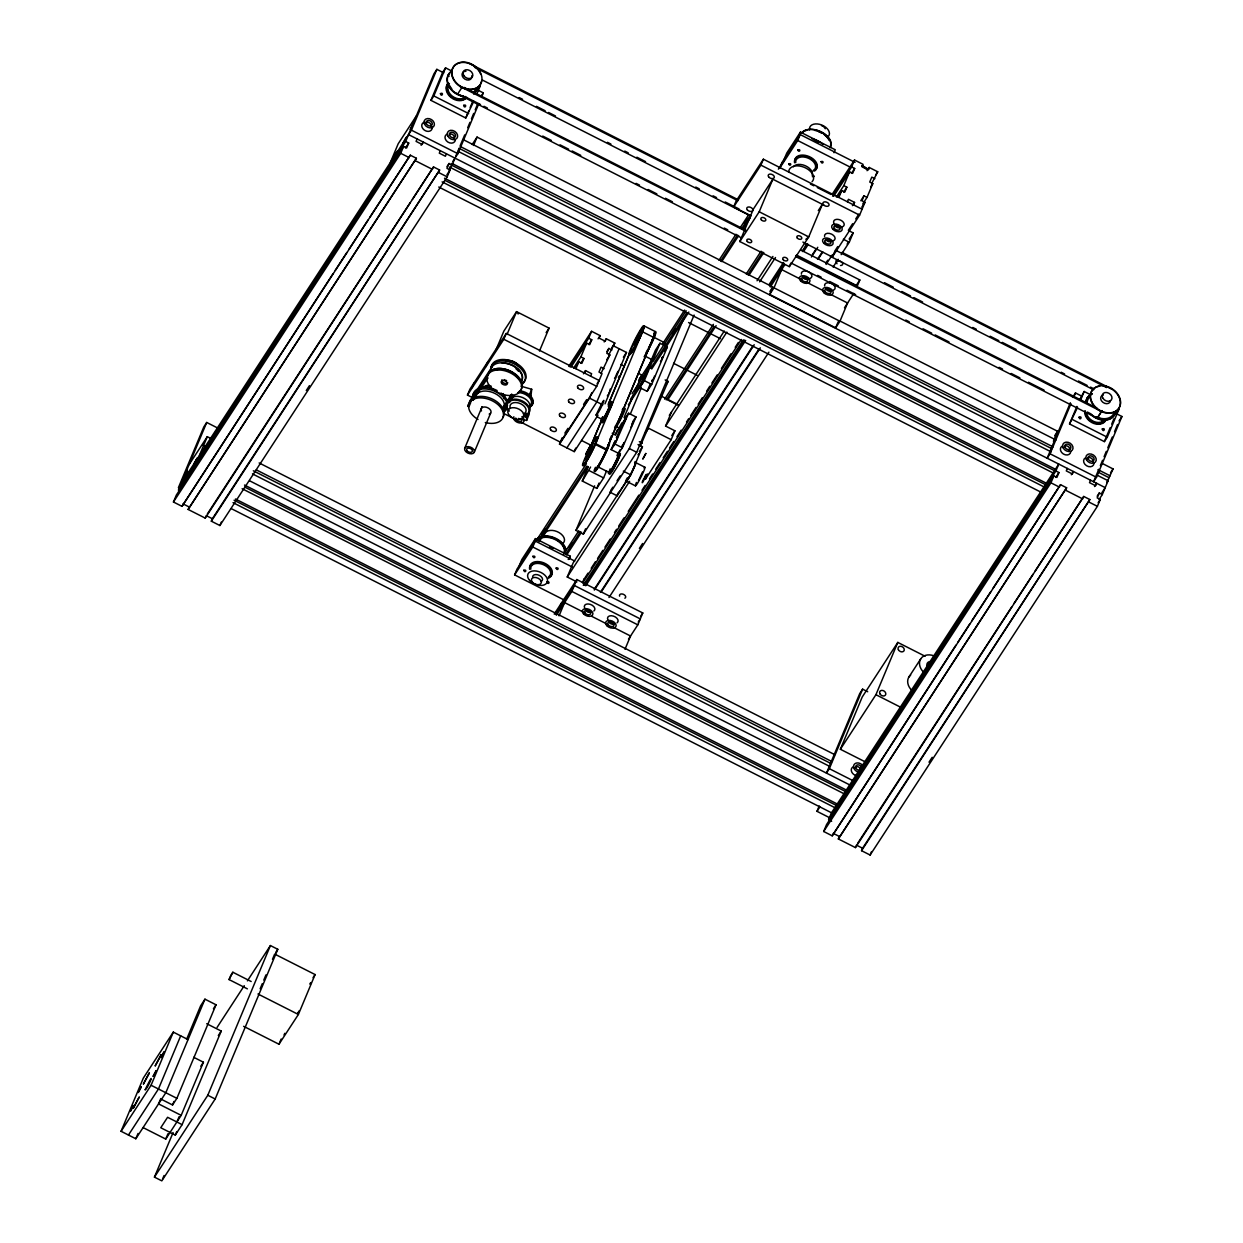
<?xml version="1.0" encoding="UTF-8"?>
<svg xmlns="http://www.w3.org/2000/svg" width="1243" height="1243" viewBox="0 0 1243 1243"><rect width="100%" height="100%" fill="white"/><g stroke="black" fill="none" stroke-linecap="round" stroke-linejoin="round"><path stroke-width="1.5" d="M523.054 419.435L526.612 420.445L527.358 413.235M530.015 405.482L529.098 414.494L526.612 420.445M530.947 396.47L531.693 389.261L521.035 386.231M247.373 988.853L229.069 979.577L230.825 975.382L232.861 972.244L251.179 981.519M232.861 972.244L229.069 979.577M805.511 245.663L806.707 244.141L802.558 250.666M590.347 447.433L602.886 417.073M613.048 445.507L612.892 446.625L616.714 439.944M622.898 423.537C622.417 427.157 628.772 412.629 624.53 420.134M298.91 1011.693L299.004 1010.916M609.754 391.001L610.22 389.043M617.942 371.362L615.829 375.961M588.11 453.881C586.199 460.283 595.242 442.151 590.969 448.195M555.901 613.156L556.274 612.007L555.046 613.747M651.985 380.809L652.497 379.597M654.471 376.784L654.315 376.178M836.446 260.238L836.088 261.387L836.927 260.3M617.212 438.81L617.46 437.039M631.444 348.801L631.988 347.496M654.238 335.719L606.304 449.982L595.273 444.388L643.221 330.141M454.985 158.125L452.11 165.024L449.049 163.486L446.998 168.395L450.044 169.949L447.154 176.848L219.887 525.525L211.326 521.19L439.634 170.042L433.527 166.95L205.219 518.098L188.113 509.428L416.405 158.281L410.299 155.189L182.006 506.336L173.445 502.001L176.335 495.102L403.602 146.41L406.647 147.964L408.714 143.038L405.653 141.484L178.386 490.177L206.711 422.465L218.752 428.571M184.617 478.135L188.05 472.014L187.009 474.469M193.722 464.198L197.14 458.061L196.099 460.531M210.735 438.422L207.286 436.681L199.455 455.389M182.006 506.336L333.14 273.569M188.113 509.428L416.405 158.281M205.219 518.098L206.26 515.643L212.367 518.735L439.634 170.042M211.326 521.19L212.367 518.735M219.887 525.525L221.332 522.076M390.364 162.491L398.195 143.784L416.374 115.879M393.705 157.348L397.138 151.226L396.097 153.681M402.81 143.396L406.228 137.274L405.187 139.729M173.445 502.001L400.712 153.309L403.602 146.41M405.653 141.484L433.978 73.772L436.868 69.344L443.751 72.84M206.711 422.465L203.821 426.893L178.386 487.707L411.433 130.173L436.868 69.344M473.785 101.305L465.768 118.007L430.933 100.357L442.679 72.296L445.569 67.868L452.203 71.224M430.933 100.357L433.823 95.929L445.569 67.868M417.104 138.936L416.079 141.391L422.185 144.483L423.21 142.028L421.097 145.276M440.317 150.698L439.292 153.153L445.398 156.261L446.423 153.79M465.768 118.007L468.704 111M470.165 107.488L472.371 102.221M476.722 94.282L480.388 85.518L477.514 89.947M455.73 156.338L458.729 149.191M460.221 145.602L464.711 134.881M467.71 127.718L469.947 122.358M471.454 118.784L473.692 113.408M475.183 109.835L477.436 104.474M452.872 161.372L457.875 153.697L478.819 103.62M481.818 96.457L483.309 92.883L478.151 90.273M473.552 145.447L477.048 137.087L772.509 286.822M161.497 1099.371L172.544 1104.98L176.879 1098.33L216.018 1004.779L204.955 999.17L165.816 1092.737L135.813 1138.759L121.068 1131.285L143.302 1078.147L173.305 1032.11L188.05 1039.583M121.068 1131.285L151.071 1085.263L173.305 1032.11M135.813 1138.759L138.051 1133.445M180.686 1035.854L158.451 1088.992L128.449 1135.03M160.767 1098.579L158.545 1103.893L181.183 1115.359L203.417 1062.221L193.722 1057.296M186.605 1039.35L200.636 1005.805L204.955 999.17M472.62 397.682L467.461 395.072L469.901 389.214L506.258 333.435L599.157 380.498L597.075 383.699M472.138 387.63L474.003 383.17M172.544 1104.98L174.02 1101.453M470.693 402.608L468.922 406.818L467.679 406.181L470.025 400.572L491.979 366.887A16.532 10.426 22.7 0 1 512.411 365.52A16.532 10.426 22.7 0 1 521.361 381.772M485.78 366.701L487.644 362.257M143.1 1127.603L165.739 1139.07L167.96 1133.756M495.739 350.542L503.835 331.166L516.56 311.636L549.08 328.121L539.493 351.008M467.679 406.181L489.633 372.512L491.979 366.887M467.461 395.072L503.819 339.277L506.258 333.435M176.879 1121.994L179.101 1116.68M247.404 980.867L270.415 945.55L277.795 949.295L215.179 1098.998L161.823 1180.85L154.443 1177.121L173.088 1132.559M506.989 334.538L516.56 311.636M206.726 1023.719L221.238 1031.069L182.1 1124.635L167.587 1117.286L160.767 1127.743L175.279 1135.092L176.755 1131.565M464.789 448.07L481.942 407.082M162.569 1179.063L164.06 1175.505M474.204 452.39A5.19 3.278 22.7 0 0 468.471 446.641A5.19 3.278 22.7 0 0 465.83 451.66A5.19 3.278 22.7 0 0 474.204 452.39L490.612 413.189M154.443 1177.121L207.799 1095.254L270.415 945.55M260.144 988.791L262.335 983.586M263.78 980.121L265.955 974.9M272.497 959.285L274.672 954.08L315.085 974.559L298.382 1014.474L278.976 1044.229L243.628 1026.314M529.207 395.196L531.693 389.261M278.976 1044.229L281.167 1039.024M575.929 368.736L578.818 361.837L581.864 363.391L583.93 358.466L580.869 356.912L573.598 368.083M580.869 356.912L586.649 343.13L589.695 344.668L591.761 339.759L588.7 338.205L570.009 366.903M588.7 338.205L591.59 331.306L600.151 335.641L599.11 338.112L605.217 341.203L606.258 338.749L614.803 343.084L608.806 354.752M584.49 373.071L585.515 370.616L591.621 373.708L590.596 376.163M598.038 415.115L574.25 451.629L559.505 444.155L562.178 437.754M611.929 349.967L608.868 348.428L606.817 353.354L609.862 354.892L600.975 373.475M564.338 600.089L514.602 574.887L517.088 568.952L535.267 541.047L574.717 561.044M519.356 565.456L521.842 559.521L535.484 538.592L570.304 556.242L569.061 559.226M559.505 444.155L589.508 398.133L591.73 392.819M520.786 422.092L560.344 442.135L596.702 386.355L602.032 373.615L598.986 372.061L601.037 367.136L604.098 368.689M532.998 544.543L535.484 538.592M514.602 574.887L532.781 546.998L535.267 541.047M574.25 451.629L575.727 448.086M619.107 348.724L596.873 401.862L566.87 447.884M604.984 403.82L626.488 352.453L613.203 345.725M585.453 458.745L587.675 453.431M589.151 449.888L602.513 417.959M608.448 403.773L630.698 350.573M585.142 459.832L587.38 454.518M608.138 404.861L631.133 349.889M606.568 470.864L603.616 477.918L596.795 488.39L582.283 481.025L588.188 466.902M582.283 481.025L590.58 467.042M607.035 448.195L653.476 337.21M621.78 415.519L620.847 417.617M612.209 433.279L615.301 434.848L617.522 429.534M694.091 315.054L636.696 452.281L583.34 534.133L575.96 530.404L594.605 485.842M615.301 434.848L621.842 422.915M624.064 417.601L633.697 394.575M635.173 391.032L641.854 375.091L638.622 373.444M596.795 488.39L599.017 483.092M639.772 387.63L655.434 350.2L659.986 343.239L667.351 346.968L651.689 384.398L647.152 391.374L639.772 387.63L644.325 380.653L659.986 343.239M630.201 414.37L641.279 387.894M583.34 534.133L585.577 528.788M576.923 581.91L567.243 577.001L573.116 562.97L627.031 480.249M647.152 391.374L650.136 384.242M559.319 607.92L561.277 603.243M559.039 615.86L564.586 602.591L583.2 612.007M575.96 530.404L629.315 448.552L683.743 318.441M556.351 615.238L571.858 591.419L576.83 579.549L642.786 612.97L637.814 624.841L628.476 639.166M750.943 215.754L733.634 206.975L736.12 201.04L763.388 159.197L862.083 209.212M609.691 492.042L617.056 495.771L618.532 492.259M582.485 582.594L583.961 579.098M640.207 446.346L668.112 381.43L665.16 379.938M617.056 495.771L630.698 474.857L642.445 446.781L638.016 444.543M733.634 206.975L760.902 165.133L763.388 159.197M739.818 241.546L753.429 208.979L772.835 179.225L822.369 204.334L808.758 236.885L789.352 266.639L739.818 241.546L759.209 211.776L772.835 179.225M647.587 473.956L645.366 479.285L671.173 439.68L674.902 430.793L665.611 426.085L671.484 412.054M784.302 158.98L786.772 153.044L800.414 132.115L835.249 149.766L834.006 152.734M797.928 138.066L800.414 132.115M800.197 134.57L782.018 162.46L779.532 168.411L797.711 140.521L800.197 134.57L855.091 162.382M828.988 293.581L847.586 303.012L839.957 321.253L835.638 327.872L769.681 294.451L772.82 286.978L769.899 291.452M769.681 294.451L774.001 287.832L781.629 269.591L801.921 279.877M624.996 649.281L630.543 636.012L613.638 627.435M789.352 266.639L790.797 263.221M838.854 197.451L841.744 190.552L844.789 192.09L846.856 187.18L843.795 185.627L836.384 197M843.795 185.627L849.575 171.829L852.62 173.383L854.687 168.458L851.626 166.919L832.561 196.161M851.626 166.919L854.516 160.021L863.077 164.356L862.036 166.811L868.142 169.903L869.183 167.448L877.729 171.783L871.669 183.56M847.415 201.786L848.441 199.315L854.547 202.407L853.521 204.877M802.885 242.074L832.328 256.99L834.193 252.547M874.854 178.681L871.794 177.127L869.743 182.053L872.788 183.607L867.024 197.388L863.963 195.85L861.912 200.776L864.973 202.314L859.597 215.148L832.328 256.99M841.185 254.644L849.264 242.245L853.18 232.892L848.751 230.654M835.638 327.872L838.139 321.89M800.647 249.983L859.83 279.97L857.344 285.906L796.468 255.064M862.611 689.166L859.721 693.594L826.455 773.115L829.345 768.687L862.611 689.166L867.707 691.745M865.983 762.239L840.361 749.265L862.238 696.981L897.803 642.413L925.118 656.257M829.034 817.428L816.993 811.322L819.246 805.961M840.361 749.265L875.927 694.697L897.803 642.413M1097.724 475.479L1108.088 480.73L1102.323 494.528L1099.278 492.974L1097.212 497.899L1100.273 499.453L1097.383 506.336L870.116 855.029L861.554 850.694L1089.847 499.546L1083.741 496.454L855.448 847.602L838.326 838.932L1066.634 487.784L1060.528 484.677L832.22 835.824L823.674 831.489L826.548 824.591L1053.815 475.914L1056.876 477.452L1058.927 472.542L1055.882 470.988L828.615 819.681L831.66 821.219M828.615 819.681L831.489 812.782L1058.772 464.09L1055.882 470.988M832.22 835.824L955.867 645.241M838.326 838.932L1066.634 487.784M855.448 847.602L856.474 845.131L862.58 848.239L1089.847 499.546M861.554 850.694L862.58 848.239M870.116 855.029L871.561 851.579M1053.411 441.312L1057.607 431.29L839.895 320.958M1070.347 402.763L1047.15 458.216L1050.04 453.788L1070.984 403.695M1073.983 396.548L1075.475 392.959L1082.358 396.455M1117.084 412.086L1119.011 409.133L1107.264 437.194L1104.374 441.622L1069.539 423.972L1076.889 406.43M1079.825 399.423L1084.176 391.483L1090.81 394.839M1069.539 423.972L1077.572 407.269M1080.509 400.246L1084.176 391.483M823.674 831.489L1050.941 482.812L1053.815 475.914M1067.317 468.425L1066.292 470.895L1072.398 473.987L1073.424 471.532L1071.311 474.764M1097.274 418.192L1101.966 410.656L1097.274 418.192L791.294 263.128M1104.374 441.622L1110.248 427.592M1111.724 424.081L1113.914 418.829M1090.546 480.202L1089.521 482.657L1095.627 485.749L1096.652 483.294L1094.539 486.541M1098.843 469.233L1093.591 481.74L1096.481 477.312L1121.932 416.498L1115.049 413.018M1100.335 465.643L1102.572 460.283M1104.079 456.709L1106.317 451.333M1107.808 447.76L1112.299 437.023M1114.551 431.663L1117.55 424.5M1102.665 463.655L1113.044 468.922L1106.891 482.564L1108.088 480.73M642.709 480.73C639.881 489.276 650.648 466.809 644.464 477.172M284.833 1033.306L284.01 1035.031M311.045 982.7L310.222 984.425M662.006 358.73L662.659 356.927L661.82 358M847.804 242.805L847.167 244.203M610.903 437.008L611.416 435.858M624.701 418.767L628.616 413.235L635.996 416.964L622.386 447.791L618.47 453.322L611.09 449.593L614.12 442.741M616.388 437.598L623.939 420.476M611.09 449.593L615.021 444.062L628.616 413.235M618.47 453.322L619.977 449.904M623.209 422.791L624.048 421.035M615.627 441.747L616.31 440.302M298.677 1012.222L297.792 1014.008M608.65 393.378L609.256 392.135M588.576 452.825L589.135 451.644M654.175 377.452L651.922 381.415M619.2 376.054L618.439 377.561M614.648 442.384L615.425 440.845M615.969 441.016L613.98 444.528L615.207 442.524M632.112 424.982L633.386 421.47M622.044 446.097L622.805 444.574M643.237 479.596L643.843 478.369M297.605 1013.356L298.227 1012.159M661.664 359.476L660.515 361.62M638.249 455.109L638.809 453.788L638.327 454.487M609.645 439.556L610.313 438.266M614.524 442.166L615.192 440.861M619.635 420.041L620.257 418.829M607.345 395.927L607.998 394.684M589.741 450.417L590.378 449.251M310.051 983.757L310.657 982.638M631.895 423.863L633.122 421.781M631.63 425.883L630.76 427.421M622.199 446.952L624.172 442.508L623.535 443.3M614.539 378.323L615.161 377.204M618.455 422.123L619.03 421.159M638.451 480.59L642.538 471.905M189.107 464.571L207.286 436.681M186.217 471.47L187.413 469.636L184.15 476.38M413.484 122.777L410.237 129.536L411.433 127.703M405.544 147.901L408.714 143.038M335.253 270.337L346.875 252.484M348.988 249.253L368.021 220.058M370.134 216.81L410.299 155.189M455.575 92.976L457.642 94.064L461.961 87.43L745.474 231.105M207.317 514.012L389.121 235.067M391.234 231.819L410.268 202.625M412.381 199.393L433.527 166.95M481.383 95.835L483.309 92.883M446.936 166.717L449.049 163.486M448.925 169.887L452.11 165.024M306.275 390.52L309.46 385.641M446.874 174.812L450.044 169.949M472.169 144.561L477.048 137.087M476.504 393.176L479.643 388.375M482.766 383.559L485.904 378.742M473.101 400.401L487.738 377.95M546.143 332.627L549.08 328.121M503.306 406.927L511.712 394.047M503.058 409.32L512.504 394.823M503.244 411.573L507.455 405.125M509.552 401.893L513.747 395.445M568.735 366.374L591.59 331.306M571.065 367.042L586.649 343.13M588.638 344.529L591.761 339.759M574.654 368.223L578.818 361.837M580.807 363.251L583.93 358.466M598.069 338.842L600.151 335.641M583.449 373.801L585.515 370.616M604.176 341.934L606.258 338.749M606.802 351.614L608.868 348.428M611.696 347.854L614.803 343.084M606.755 359.678L609.862 354.892M564.866 433.108L567.989 428.322M583.573 404.41L586.68 399.624M623.38 357.223L626.488 352.453M213.423 1008.757L216.018 1004.779M639.259 379.068L641.854 375.091M217.074 1027.417L244.265 985.683M638.591 380.7L652.187 359.833M662.643 343.783L684.613 310.082M536.588 540.13L586.432 463.655M632.034 393.689L649.001 367.664M653.243 361.154L686.12 310.703M718.998 260.269L735.965 234.243M740.206 227.733L748.69 214.713M778.382 169.157L784.737 159.384M541.964 534.195L545.149 529.316M672.401 334.056L675.586 329.177M744.526 223.429L747.696 218.535M538.172 540.876L586.96 466.032M630.434 399.329L644.216 378.167M650.586 368.41L686.633 313.096M720.583 261.03L737.55 234.989M741.791 228.479L750.275 215.459M539.307 541.451L588.094 466.607M628.383 404.783L643.237 382.005M651.72 368.985L688.84 312.04M721.717 261.605L738.684 235.564M742.926 229.054L750.352 217.665M218.317 1035.559L221.238 1031.069M664.632 351.147L667.351 346.968M200.822 1066.199L203.417 1062.221M275.697 952.495L277.795 949.295M165.739 1139.07L181.183 1115.359M175.279 1135.092L182.1 1124.635M666.046 384.6L668.112 381.43M563.965 553.601L578.803 530.839M664.648 399.143L713.389 324.361M746.235 273.957L761.073 251.195M569.341 547.666L572.526 542.803M565.549 554.362L580.388 531.6M666.217 399.904L713.917 326.738M747.82 274.719L762.658 251.956M645.443 432.968L648.535 428.214L671.173 439.68M566.684 554.937L581.522 532.175M668.423 398.848L716.108 325.682M748.954 275.293L763.792 252.531M610.733 490.426L612.83 487.209M617.025 480.777L620.179 475.945M568.206 559.474L570.304 556.242M639.29 451.613L642.445 446.781M669.309 415.38L724.281 331.042M757.049 280.778L772.897 256.446M567.243 577.001L629.611 481.321M665.549 426.178L726.86 332.114M759.628 281.835L775.492 257.503M313.034 977.682L315.085 974.559M554.207 614.104L576.83 579.549M769.044 284.631L783.541 262.413M818.298 210.595L822.369 204.334M671.795 435.547L674.902 430.793M555.73 614.058L574.344 585.484L640.3 618.905L638.234 622.075M769.666 285.812L784.147 263.594M770.287 286.993L784.768 264.775M832.282 194.141L854.516 160.021M583.775 579.642L588.001 573.132M591.186 568.269L595.413 561.758M597.541 558.511L602.824 550.385M604.953 547.138L610.251 539.011M614.477 532.517L616.606 529.269M618.719 526.022L624.017 517.896M628.243 511.401L638.84 495.149M642.01 490.27L645.195 485.407M649.421 478.897L652.606 474.034M655.776 469.155L660.017 462.66M663.187 457.781L667.429 451.287M669.542 448.039L673.784 441.529M676.953 436.666L681.195 430.156M686.493 422.045L688.606 418.798M690.72 415.535L696.018 407.424M698.131 404.161L702.373 397.667M706.614 391.172L709.784 386.293M711.897 383.046L717.195 374.92M721.437 368.425L730.962 353.804M735.203 347.31L738.373 342.431M833.68 196.208L849.575 171.829M582.812 582.734L741.372 339.463M851.502 173.336L854.687 168.458M583.293 585.298L743.205 339.976M584.412 585.344L744.324 340.023M837.502 197.047L841.744 190.552M802.512 251.537L807.562 243.799M585.764 585.748L745.676 340.411M803.91 251.055L808.152 244.56M843.671 192.043L846.856 187.18M594.294 589.244L753.134 345.538M812.44 254.566L815.61 249.688M867.055 170.695L869.183 167.448M594.325 590.083L754.221 344.762M811.415 257.021L817.77 247.279M600.4 592.336L759.24 348.63M817.49 259.274L821.732 252.78M852.434 205.67L854.547 202.407M601.488 591.559L760.328 347.854M818.578 258.497L822.819 251.987M875.616 175.03L877.729 171.783M860.793 200.713L863.963 195.85M870.675 186.854L872.788 183.607M862.782 203.899L867.024 197.388M639.399 548.381L642.584 543.502M861.787 207.193L864.973 202.314M825.725 263.314L827.745 260.207M608.992 597.51L768.889 352.189M826.082 264.448L832.437 254.706M834.55 251.459L837.72 246.58M848.316 230.328L852.636 223.693M855.728 218.954L858.897 214.091M849.14 239.091L853.18 232.892M833.105 267.043L838.155 259.305M640.72 616.14L642.786 612.97M856.722 284.725L859.83 279.97M844.494 307.751L853.817 293.441M1072.6 397.387L1075.475 392.959M1054.685 435.765L1057.607 431.29M816.993 811.322L819.883 806.893M908.913 677.015L920.721 658.883A13.067 10.068 33.1 0 1 934.068 655.869M1055.758 477.405L1058.927 472.542M957.996 641.994L969.618 624.157M971.731 620.91L990.764 591.715M992.877 588.483L1060.528 484.677M1119.042 420.926L1121.932 416.498M857.53 843.515L1011.864 606.739M1013.977 603.492L1033.011 574.297M1035.124 571.05L1083.741 496.454M1110.527 472.775L1113.044 468.922M1097.165 496.221L1099.278 492.974M1101.857 492.772L1105.213 487.629L408.543 134.601M1099.154 499.391L1102.323 494.528M929.018 762.177L932.188 757.313M1098.159 502.685L1100.273 499.453M608.293 406.352C613.156 399.189 603.974 419.699 602.218 419.14M801.719 133.358L802.558 132.115A16.081 10.13 22.7 0 1 821.685 132.069A16.081 10.13 22.7 0 1 830.697 146.736L830.029 147.715M633.06 421.113L635.996 416.964M215.552 432.051L215.272 433.279M812.332 175.294L814.336 176.304L812.363 176.661M449.484 74.425L448.195 75.155L449.018 76.413M1088.107 398.04L1087.004 398.288L1087.097 399.609M861.958 165.863L868.81 169.343M797.711 140.521L850.896 167.463M810.405 184.057L813.839 185.797M817.273 187.538L830.992 194.483M760.902 165.133L859.597 215.148M843.36 239.262L849.264 242.245M738.171 199.75L469.87 63.75M842.07 252.391L1112.205 389.277M474.593 67.277L737.798 200.667M759.209 211.776L808.758 236.885M836.492 250.682L1106.627 387.567M519.139 97.56L522.604 99.316M536.448 106.339L545.118 110.72M548.567 112.476L555.497 115.987M607.454 142.308L610.919 144.064M624.763 151.087L628.228 152.842M636.882 157.224L645.537 161.621M695.754 187.072L699.219 188.827M713.078 195.835L716.543 197.59M725.197 201.987L739.057 208.995M884.503 282.705L893.158 287.102M901.828 291.483L910.482 295.881M913.947 297.636L922.601 302.018M972.818 327.468L976.283 329.224M990.127 336.231L998.797 340.629M1002.262 342.384L1016.106 349.407M1061.134 372.216L1064.598 373.972M1078.442 380.995L1087.097 385.377M1090.562 387.132L1094.026 388.888M482.393 80.049L750.788 216.064M804.47 243.255L807.934 245.011M830.448 256.431L1093.654 389.805M464.074 87.398L745.847 230.188M795.986 255.592L1096.792 408.03M795.598 256.509L1101.593 411.573M466.669 97.529L480.497 104.536M483.962 106.292L487.411 108.032M542.725 136.077L551.379 140.443M560.018 144.825L568.657 149.207M572.122 150.962L580.761 155.344M636.09 183.374L639.539 185.129M648.178 189.511L656.832 193.892M665.471 198.274L672.385 201.77M724.249 228.059L727.699 229.8M817.599 275.356L821.064 277.111M829.702 281.493L838.341 285.874M846.996 290.256L855.635 294.638M905.759 320.041L909.223 321.782M923.052 328.805L931.691 333.171M935.156 334.926L948.984 341.934M999.123 367.338L1002.573 369.093M1011.212 373.475L1019.866 377.856M1028.505 382.238L1044.058 390.116M1087.283 412.023L1090.733 413.779M457.642 94.064L741.154 237.724M807.002 282.441L823.907 291.017M433.823 95.929L468.658 113.579M1072.429 419.544L1107.264 437.194M774.001 287.832L839.957 321.253M463.049 139.527L1055.991 440.006M460.159 146.425L1053.101 446.905M1098.051 469.683L1110.154 475.82M458.962 148.259L1051.904 448.739M1098.579 472.387L1108.958 477.654M458.108 151.351L1051.05 451.831M411.433 130.173L457.875 153.697M1050.04 453.788L1096.481 477.312M451.862 163.392L1055.183 469.124M450.51 164.589L1053.831 470.32M449.484 167.059L1052.79 472.791M400.712 153.309L409.273 157.643M415.38 160.735L432.502 169.405M438.608 172.513L447.154 176.848M1050.941 482.812L1059.502 487.147M1065.608 490.239L1082.715 498.909M1088.821 502.001L1097.383 506.336M444.512 178.215L1047.818 483.947M444.87 180.297L1046.466 485.143M442.12 181.882L1045.425 487.613M438.763 187.025L1040.36 491.871M688.56 322.527L720.536 338.733M644.185 325.946L655.216 331.539M653.352 337.008L665.067 342.944M642.522 331.788L653.554 337.381M673.535 363.298L697.105 375.246M645.443 356.337L652.155 359.724M620.832 364.432L624.064 366.063M644.325 380.653L651.689 384.398M661.851 396.393L678.01 404.596M667.615 399.889L677.715 405M503.819 339.277L596.702 386.355M589.508 398.133L602.777 404.845M596.982 416.762L601.83 419.217M616.388 426.598L619.62 428.229M639.322 441.685L642.274 443.176M629.315 448.552L636.696 452.281M615.021 444.062L622.386 447.791M635.686 462.582L644.962 467.29M595.708 443.704L606.739 449.298M581.522 440.473L591.233 445.382M623.318 471.113L630.698 474.857M503.586 413.375L515.627 419.481M597.324 466.513L609.054 472.449M626.146 481.15L635.437 485.858M589.104 470.569L603.616 477.918M875.927 694.697L901.532 707.687M532.781 546.998L572.231 566.979M571.858 591.419L637.814 624.841M591.652 616.295L606.864 624.002M259.15 462.955L834.799 754.672M256.26 469.854L831.909 761.571M203.199 445.398L206.664 447.154M253.339 470.802L830.728 763.404M252.469 473.894L829.858 766.48M829.345 768.687L853.133 780.744M249.594 480.792L851.175 785.638M244.514 485.05L847.819 790.781M244.871 487.132L846.467 791.993M242.121 488.717L845.426 794.448M235.424 499.002L838.73 804.734M234.057 500.214L837.378 805.946M233.031 502.669L836.337 808.401M231.4 508.682L832.996 813.543M183.032 503.866L189.138 506.973M833.261 833.369L839.367 836.461M257.969 993.996L298.382 1014.474M207.799 1095.254L215.179 1098.998M151.071 1085.263L176.879 1098.33M459.894 86.357L461.961 87.43M622.168 410.066A10.457 0.932 -63.1 0 1 623.163 410.159M622.603 409.056A11.762 1.057 -63.1 0 1 622.712 411.884A11.762 1.057 -63.1 0 1 615.673 425.696M624.576 408.621A11.762 1.057 -63.1 0 1 621.578 417.508A11.762 1.057 -63.1 0 1 614.477 429.286M614.632 427.841A11.762 1.057 -63.1 0 1 615.238 426.147M607.019 414.944A10.457 0.932 -63.1 0 1 602.575 421.797M612.659 402.328A11.762 1.057 -63.1 0 1 606.289 416.56A11.762 1.057 -63.1 0 1 602.125 421.501M609.039 404.379A11.762 1.057 -63.1 0 1 610.36 405.187A11.762 1.057 -63.1 0 1 602.435 420.522A11.762 1.057 -63.1 0 1 602.482 417.042M512.023 397.636A10.457 6.588 22.7 0 1 524.872 398.708A10.457 6.588 22.7 0 1 529.332 408.326M517.616 392.617A10.457 6.588 22.7 0 1 529.409 397.403A10.457 6.588 22.7 0 1 529.642 405.871M520.32 390.861A11.762 7.411 22.7 0 1 532.284 398.257A11.762 7.411 22.7 0 1 529.005 406.679M510.904 397.496A11.762 7.411 22.7 0 1 510.857 395.46M519.931 391.794A11.762 7.411 22.7 0 1 531.895 399.189A11.762 7.411 22.7 0 1 528.617 407.611M510.469 396.393A11.762 7.411 22.7 0 1 511.168 394.59M526.519 413.36A10.457 6.588 22.7 0 1 524.717 414.23M509.195 402.654A10.457 6.588 22.7 0 1 510.453 401.38M507.393 405.917A11.762 7.411 22.7 0 1 522.573 401.085A11.762 7.411 22.7 0 1 525.494 415.1M509.319 411.091A11.762 7.411 22.7 0 1 511.883 400.37A11.762 7.411 22.7 0 1 527.949 406.896A11.762 7.411 22.7 0 1 522.588 416.483M482.859 388.034A11.762 7.411 22.7 0 1 488.81 385.144M504.409 394.777A11.762 7.411 22.7 0 1 503.757 398.615M483.884 387.521A11.762 7.411 22.7 0 1 491.234 386.185M503.197 393.565A11.762 7.411 22.7 0 1 504.005 395.709M485.283 387.334A10.457 6.588 22.7 0 1 487.085 386.464M635.049 461.635A11.762 1.057 -63.1 0 1 634.614 463.033M627.404 477.778A11.762 1.057 -63.1 0 1 626.223 479.689M636.012 461.433A11.762 1.057 -63.1 0 1 631.32 473.381A11.762 1.057 -63.1 0 1 625.602 481.507M619.542 454.534A10.457 0.932 -63.1 0 1 617.165 461.51A10.457 0.932 -63.1 0 1 611.043 472.48M610.468 473.07A10.457 0.932 -63.1 0 1 610.22 473.039M618.128 456.321A10.457 0.932 -63.1 0 1 618.967 455.124M619.465 454.052A11.762 1.057 -63.1 0 1 616.108 463.95A11.762 1.057 -63.1 0 1 609.707 473.443M617.367 454.798A11.762 1.057 -63.1 0 1 618.222 456.228A11.762 1.057 -63.1 0 1 611.09 470.413A11.762 1.057 -63.1 0 1 608.977 471.454M794.899 159.803A11.762 7.411 22.7 0 1 811.461 157.752A11.762 7.411 22.7 0 1 813.046 171.006M796.763 158.576A10.457 6.588 22.7 0 1 798.006 157.302M799.824 156.416A10.457 6.588 22.7 0 1 804.547 156.105M811.959 159.12A10.457 6.588 22.7 0 1 813.839 160.813M794.557 162.771A11.762 7.411 22.7 0 1 808.338 157.302A11.762 7.411 22.7 0 1 814.693 170.959M530.015 568.315A11.762 7.411 22.7 0 1 543.797 562.846A11.762 7.411 22.7 0 1 550.136 576.503M531.818 565.052A10.457 6.588 22.7 0 1 533.076 563.778M534.878 562.893A10.457 6.588 22.7 0 1 539.617 562.582M548.893 567.29A10.457 6.588 22.7 0 1 550.975 571.05M529.611 569.247A11.762 7.411 22.7 0 1 544.807 564.431A11.762 7.411 22.7 0 1 547.712 578.43M1103.924 420.771A10.457 8.064 33.1 0 1 1102.199 422.154M1100.148 422.946A10.457 8.064 33.1 0 1 1097.647 423.179M1095.176 422.806A10.457 8.064 33.1 0 1 1092.581 421.828M1106.161 419.637A11.762 9.074 33.1 0 1 1093.591 423.381A11.762 9.074 33.1 0 1 1084.719 411.402M1105.353 420.942A11.762 9.074 33.1 0 1 1092.644 422.061A11.762 9.074 33.1 0 1 1085.17 410.703M465.317 97.156A10.457 8.064 33.1 0 1 461.464 99.347M456.569 99.191A10.457 8.064 33.1 0 1 453.975 98.213M451.737 96.783A10.457 8.064 33.1 0 1 449.748 94.856M447.511 90.459A10.457 8.064 33.1 0 1 447.822 86.016M466.296 98.011A11.762 9.074 33.1 0 1 451.007 97.482A11.762 9.074 33.1 0 1 447.931 83.436M466.746 97.327A11.762 9.074 33.1 0 1 451.458 96.783A11.762 9.074 33.1 0 1 448.381 82.737M502.188 363.174A15.227 9.602 22.7 0 1 518.067 368.876A15.227 9.602 22.7 0 1 521.532 380.607M490.69 368.114A18.303 11.544 22.7 0 1 514.68 364.152A18.303 11.544 22.7 0 1 521.858 384.382M491.327 369.777A18.303 11.544 22.7 0 1 513.141 361.635A18.303 11.544 22.7 0 1 522.48 382.875M487.567 378.758A18.303 11.544 22.7 0 1 509.381 370.616A18.303 11.544 22.7 0 1 518.735 391.871M506.041 360.781A8.499 5.36 22.7 0 1 518.517 365.862M507.781 382.72A3.263 2.066 22.7 0 1 503.741 382.984A3.263 2.066 22.7 0 1 501.97 379.768M478.011 419.466A18.303 11.544 22.7 0 1 474.64 398.801A18.303 11.544 22.7 0 1 502.545 410.547A18.303 11.544 22.7 0 1 485.314 422.542M506.585 408.574A18.303 11.544 22.7 0 1 504.301 410.78M473.148 394.513A18.303 11.544 22.7 0 1 497.122 390.551M501.069 393.052A18.303 11.544 22.7 0 1 507.75 402.639M478.12 392.928A15.227 9.602 22.7 0 1 495.118 393.534A15.227 9.602 22.7 0 1 504.254 406.166M507.128 407.3A18.303 11.544 22.7 0 1 503.679 412.272M472.511 399.158A18.303 11.544 22.7 0 1 475.96 391.032M479.192 389.556A18.303 11.544 22.7 0 1 505.948 400.821M469.388 403.493A18.303 11.544 22.7 0 1 491.203 398.521A18.303 11.544 22.7 0 1 502.825 417.555M481.492 410.951A5.221 3.294 22.7 0 1 483.682 407.036A5.221 3.294 22.7 0 1 490.224 409.708A5.221 3.294 22.7 0 1 489.183 414.074M489.664 388.36A8.499 5.36 22.7 0 1 491.7 388.422M481.74 407.58A5.221 3.294 22.7 0 1 482.051 406.787M489.633 372.512A16.532 10.426 22.7 0 1 504.005 368.953A16.532 10.426 22.7 0 1 518.766 378.975M515.985 368.814A15.227 9.602 22.7 0 1 518.549 371.346M495.973 369.746A15.227 9.602 22.7 0 1 499.329 369.326M521.438 418.534A3.263 2.066 22.7 0 1 519.512 421.408A3.263 2.066 22.7 0 1 515.798 418.036M521.827 416.809A5.547 3.496 22.7 0 1 523.505 422.014A5.547 3.496 22.7 0 1 516.715 421.999A5.547 3.496 22.7 0 1 513.856 416.778M526.022 414.991A5.547 3.496 22.7 0 1 525.214 417.555M522.65 418.409A3.263 2.066 22.7 0 1 518.502 418.44M510.081 407.642A8.499 5.36 22.7 0 1 520.662 403.757A8.499 5.36 22.7 0 1 523.35 413.935M517.709 313.718A1.631 1.025 22.7 0 1 518.502 313.826M506.569 380.544A3.263 2.066 22.7 0 1 504.254 379.597M642.382 327.934A16.081 1.429 -63.1 0 1 638.716 340.038A16.081 1.429 -63.1 0 1 629.828 353.09M633.526 344.093A16.081 1.429 -63.1 0 1 640.891 330.234M654.502 332.099A16.081 1.429 -63.1 0 1 648.333 348.397M647.696 349.609A16.081 1.429 -63.1 0 1 645.801 353.074M643.672 327.142A14.761 1.321 -63.1 0 1 643.719 327.81M643.641 328.183A14.761 1.321 -63.1 0 1 642.445 331.617M640.798 335.424A14.761 1.321 -63.1 0 1 630.589 353.4M630.325 352.406A14.761 1.321 -63.1 0 1 630.869 350.65M632.734 346.113A14.761 1.321 -63.1 0 1 634.256 342.866M636.478 338.391A14.761 1.321 -63.1 0 1 642.258 328.463M654.222 332.953A14.761 1.321 -63.1 0 1 654.331 334.926M653.15 338.003A14.761 1.321 -63.1 0 1 651.829 341.017M635.655 463.157A10.457 0.932 -63.1 0 1 630.201 475.214A10.457 0.932 -63.1 0 1 626.161 480.575M644.06 468.036A10.457 0.932 -63.1 0 1 641.357 476.333A10.457 0.932 -63.1 0 1 635.453 485.283M635.794 484.117A10.457 0.932 -63.1 0 1 636.447 482.439M594.185 441.685A16.081 1.429 -63.1 0 1 597.199 440.006A16.081 1.429 -63.1 0 1 587.986 459.102A16.081 1.429 -63.1 0 1 583.371 464.121M585.282 459.102A16.081 1.429 -63.1 0 1 586.805 455.699M591.14 447.076A16.081 1.429 -63.1 0 1 592.414 444.761M590.565 446.781A16.081 1.429 -63.1 0 1 596.516 439.975A16.081 1.429 -63.1 0 1 584.412 463.639A16.081 1.429 -63.1 0 1 587.395 452.965M588.017 451.706A16.081 1.429 -63.1 0 1 589.912 447.977M595.646 443.502A14.761 1.321 -63.1 0 1 588.39 458.139A14.761 1.321 -63.1 0 1 583.744 464.431M591.761 446.175A14.761 1.321 -63.1 0 1 593.455 443.223M594.931 440.814A14.761 1.321 -63.1 0 1 596.112 439.136M608.2 444.87A14.761 1.321 -63.1 0 1 607.641 446.625M606.677 449.096A14.761 1.321 -63.1 0 1 597.821 466.436A14.761 1.321 -63.1 0 1 595.428 467.321M608.511 444.171A14.761 1.321 -63.1 0 1 604.347 455.73A14.761 1.321 -63.1 0 1 595.723 470.367M616.979 455.73A10.457 0.932 -63.1 0 1 615.425 462.132A10.457 0.932 -63.1 0 1 609.132 471.796M609.521 470.538A10.457 0.932 -63.1 0 1 610.204 468.797M608.728 442.632A16.081 1.429 -63.1 0 1 601.255 460.64A16.081 1.429 -63.1 0 1 594.496 469.434M608.65 443.425A16.081 1.429 -63.1 0 1 603.756 457.222A16.081 1.429 -63.1 0 1 594.744 471.144M606.444 449.95A10.457 0.932 -63.1 0 1 603.694 456.181M600.027 463.064A10.457 0.932 -63.1 0 1 598.147 465.939M653.973 333.839A16.081 1.429 -63.1 0 1 654.238 337.459A16.081 1.429 -63.1 0 1 644.635 356.353M664.259 343.519A10.457 0.932 -63.1 0 1 664.617 344.855M654.16 333.994A14.761 1.321 -63.1 0 1 654.238 337.055A14.761 1.321 -63.1 0 1 647.292 351.458M645.614 354.41A14.761 1.321 -63.1 0 1 644.138 356.819M653.088 336.977A10.457 0.932 -63.1 0 1 653.274 337.676M652.886 338.919A10.457 0.932 -63.1 0 1 652.202 340.66M824.622 285.921A5.547 3.496 22.7 0 1 831.785 283.637A5.547 3.496 22.7 0 1 833.167 290.256M837.005 263.734A3.263 2.066 22.7 0 1 837.766 261.046A3.263 2.066 22.7 0 1 841.962 262.32A3.263 2.066 22.7 0 1 841.915 265.225M841.293 265.427A3.263 2.066 22.7 0 1 840.548 265.489M831.163 290.955A3.263 2.066 22.7 0 1 825.896 288.873M862.067 165.723A5.547 3.496 22.7 0 1 866.324 168.908M834.037 223.538A5.547 3.496 22.7 0 1 836.353 219.389A5.547 3.496 22.7 0 1 843.313 222.217A5.547 3.496 22.7 0 1 842.195 226.863M840.952 226.754A3.263 2.066 22.7 0 1 838.031 227.733A3.263 2.066 22.7 0 1 834.939 225.48M824.56 236.481A5.547 3.496 22.7 0 1 831.738 234.197A5.547 3.496 22.7 0 1 833.105 240.816M831.101 241.515A3.263 2.066 22.7 0 1 825.849 239.433M859.783 770.365A3.263 2.517 33.1 0 1 855.728 767.428A3.263 2.517 33.1 0 1 858.758 764.927A3.263 2.517 33.1 0 1 861.756 768.733M859.783 772.307A5.547 4.288 33.1 0 1 853.755 767.848A5.547 4.288 33.1 0 1 856.847 762.953A5.547 4.288 33.1 0 1 863.419 766.574M857.499 775.803A5.547 4.288 33.1 0 1 851.812 772.152A5.547 4.288 33.1 0 1 853.04 766.947M854.562 768.935A3.263 2.517 33.1 0 1 857.359 766.62A3.263 2.517 33.1 0 1 860.669 769.774M455.373 139.853A5.547 4.288 33.1 0 1 447.884 142.075A5.547 4.288 33.1 0 1 446.734 134.306M449.562 134.135A3.263 2.517 33.1 0 1 454.083 138.455M432.067 126.864A5.547 4.288 33.1 0 1 428.415 131.385A5.547 4.288 33.1 0 1 422.107 127.33A5.547 4.288 33.1 0 1 424.64 122.109M425.759 122.715A3.263 2.517 33.1 0 1 431.103 126.071M1093.98 463.468A5.547 4.288 33.1 0 1 1086.491 465.69A5.547 4.288 33.1 0 1 1085.341 457.921M1086.91 459.226A3.263 2.517 33.1 0 1 1090.857 457.968A3.263 2.517 33.1 0 1 1092.69 462.07M1070.767 451.691A5.547 4.288 33.1 0 1 1063.278 453.928A5.547 4.288 33.1 0 1 1062.128 446.159M1064.365 446.33A3.263 2.517 33.1 0 1 1068.685 446.936A3.263 2.517 33.1 0 1 1069.042 450.789M801.393 274.159A5.547 3.496 22.7 0 1 808.571 271.875A5.547 3.496 22.7 0 1 809.939 278.479M808.696 278.37A3.263 2.066 22.7 0 1 805.355 279.255A3.263 2.066 22.7 0 1 802.543 276.521M607.951 619.931A5.547 3.496 22.7 0 1 613.405 616.093A5.547 3.496 22.7 0 1 617.087 622.79M619.62 596.143A3.263 2.066 22.7 0 1 623.302 594.263A3.263 2.066 22.7 0 1 624.872 598.225M614.586 623.598A3.263 2.066 22.7 0 1 610.748 623.706A3.263 2.066 22.7 0 1 608.806 620.739M584.738 608.153A5.547 3.496 22.7 0 1 590.176 604.316A5.547 3.496 22.7 0 1 593.859 611.012M590.891 612.178A3.263 2.066 22.7 0 1 587.519 611.944A3.263 2.066 22.7 0 1 585.5 609.505M807.391 236.776A3.232 2.035 22.7 0 1 805.79 239.215M818.531 131.572A14.761 9.307 22.7 0 1 822.027 133.203M825.088 135.316A14.761 9.307 22.7 0 1 829.19 140.475M812.099 138.781A16.081 10.13 22.7 0 1 822.959 144.421M788.699 172.171A13.067 8.235 22.7 0 1 804.19 167.292A13.067 8.235 22.7 0 1 812.067 181.711M814.227 140.692A16.081 10.13 22.7 0 1 818.034 142.448M809.613 129.909A10.457 6.588 22.7 0 1 821.856 125.046A10.457 6.588 22.7 0 1 827.496 137.181M801.766 132.954A16.081 10.13 22.7 0 1 807.158 130.189M814.74 130.36A16.081 10.13 22.7 0 1 817.412 131.074M818.733 131.556A16.081 10.13 22.7 0 1 822.493 133.405M823.643 134.151A16.081 10.13 22.7 0 1 828.304 138.517M830.65 144.328A16.081 10.13 22.7 0 1 830.277 147M801.953 132.488A16.081 10.13 22.7 0 1 818.935 131.09A16.081 10.13 22.7 0 1 830.837 143.862M795.738 162.662A10.457 6.588 22.7 0 1 808.416 158.234A10.457 6.588 22.7 0 1 813.45 170.369M793.376 166.78A10.457 6.588 22.7 0 1 805.293 165.723A10.457 6.588 22.7 0 1 812.378 175.061M821.499 125.605A5.221 3.294 22.7 0 1 822.742 126.196M823.814 126.957A5.221 3.294 22.7 0 1 825.228 128.775M911.88 690.471A13.067 10.068 33.1 0 1 910.668 675.058M927.356 666.901A5.221 4.024 33.1 0 1 929.562 661.602M923.704 672.339A13.067 10.068 33.1 0 1 920.721 658.883M481.631 80.966A16.081 12.399 33.1 0 1 459.661 86.202A16.081 12.399 33.1 0 1 456.585 64.077A16.081 12.399 33.1 0 1 480.653 73.974M463.67 96.068A16.081 12.399 33.1 0 1 449.003 85.891A16.081 12.399 33.1 0 1 450.852 71.69M477.219 88.082A16.081 12.399 33.1 0 1 473.909 93.582M1108.663 387.443A16.081 12.399 33.1 0 1 1118.203 409.196A16.081 12.399 33.1 0 1 1093.84 405.793A16.081 12.399 33.1 0 1 1099.635 386.185M1104.747 386.293A16.081 12.399 33.1 0 1 1107.373 386.961M1110.434 400.588A5.221 4.024 33.1 0 1 1102.821 402.281A5.221 4.024 33.1 0 1 1103.364 394.963M1104.328 420.118A10.457 8.064 33.1 0 1 1094.275 421.672A10.457 8.064 33.1 0 1 1086.568 413.313M1115.826 411.697A16.081 12.399 33.1 0 1 1091.276 414.307M1086.149 400.805A16.081 12.399 33.1 0 1 1092.364 393.596M1114.116 412.894A14.761 11.389 33.1 0 1 1096.575 416.825M1087.174 402.561A14.761 11.389 33.1 0 1 1089.458 397.092M1115.608 412.054A16.081 12.399 33.1 0 1 1091.059 414.665M1085.931 401.147A16.081 12.399 33.1 0 1 1092.146 393.938M1106.907 418.782A14.761 11.389 33.1 0 1 1096.342 417.166M549.484 546.702A16.081 10.13 22.7 0 1 553.29 548.458M545.242 532.967A10.457 6.588 22.7 0 1 559.35 532.75A10.457 6.588 22.7 0 1 562.566 543.657M544.667 536.386A10.457 6.588 22.7 0 1 544.62 534.568M536.821 539.431A16.081 10.13 22.7 0 1 553.788 538.033A16.081 10.13 22.7 0 1 565.705 550.804M541.591 537.893A14.761 9.307 22.7 0 1 558.744 541.699A14.761 9.307 22.7 0 1 563.499 554.238M537.023 538.965A16.081 10.13 22.7 0 1 539.338 537.256M542.414 536.199A16.081 10.13 22.7 0 1 565.907 550.338M541.777 537.427A14.761 9.307 22.7 0 1 564.508 548.94M564.586 551.504A14.761 9.307 22.7 0 1 563.701 553.772M471.563 78.014A5.221 4.024 33.1 0 1 463.251 77.719A5.221 4.024 33.1 0 1 465.954 71.239M471.734 75.823A5.221 4.024 33.1 0 1 471.812 76.973M451.768 88.812A14.761 11.389 33.1 0 1 449.748 85.751M465.721 96.503A10.457 8.064 33.1 0 1 452.141 96.037A10.457 8.064 33.1 0 1 449.407 83.545M475.494 89.278A14.761 11.389 33.1 0 1 473.909 91.796M463.437 96.426A16.081 12.399 33.1 0 1 448.77 86.233A16.081 12.399 33.1 0 1 450.619 72.032M476.986 88.439A16.081 12.399 33.1 0 1 473.676 93.924M530.808 569.139A10.457 6.588 22.7 0 1 543.486 564.71A10.457 6.588 22.7 0 1 548.505 576.845M532.594 576.985A5.221 3.294 22.7 0 1 539.524 575.462A5.221 3.294 22.7 0 1 541.078 581.475M130.437 1111.164L133.405 1105.602L130.437 1111.164M133.25 1108.29L139.185 1097.149L133.25 1108.29M138.268 1092.457L141.236 1086.895L138.268 1092.457M143.427 1083.958L149.362 1072.833L143.427 1083.958M153.169 1076.298L156.136 1070.736L153.169 1076.298M155.235 1065.826L161.17 1054.701L155.235 1065.826M634.008 344.358L638.762 335.455L634.008 344.358M644.495 377.468L647.463 371.906L644.495 377.468M652.326 358.761L655.294 353.183L652.326 358.761M161 1057.56L163.967 1052.029L161 1057.56M440.426 93.613C441.514 98.104 444.388 91.687 440.426 93.613M463.639 105.375C464.742 109.881 467.617 103.464 463.639 105.375M1079.033 417.228C1080.12 421.719 1082.995 415.302 1079.033 417.228M1102.261 428.99C1103.349 433.496 1106.223 427.079 1102.261 428.99M613.902 444.186L614.322 443.098L613.902 444.171M642.926 458.885L645.816 453.477L642.926 458.885M596.034 415.084C600.804 411.821 611.059 383.699 596.034 415.084M145.182 1089.754C148.803 1087.345 156.696 1065.702 145.182 1089.754M585.841 454.083L590.456 445.507L585.841 454.083M523.785 570.273C524.841 574.08 527.84 569.014 523.785 570.273M532.874 556.32C533.931 560.142 536.929 555.062 532.874 556.32M547.013 582.035C548.07 585.857 551.053 580.776 547.013 582.035M556.103 568.082C557.159 571.904 560.142 566.839 556.103 568.082M788.73 163.796C789.787 167.603 792.77 162.538 788.73 163.796M797.82 149.844C798.876 153.666 801.859 148.585 797.82 149.844M821.033 161.606C822.089 165.428 825.088 160.347 821.033 161.606M490.41 386.853A18.303 11.544 22.7 0 0 520.382 391.157A18.303 11.544 22.7 0 0 501.954 370.212A18.303 11.544 22.7 0 0 490.41 386.853M501.815 383.512A3.263 2.066 22.7 0 0 507.144 384.211A3.263 2.066 22.7 0 0 503.788 380.498A3.263 2.066 22.7 0 0 501.815 383.512M467.244 450.945A3.03 1.911 22.7 0 0 472.2 451.597A3.03 1.911 22.7 0 0 469.077 448.148A3.03 1.911 22.7 0 0 467.244 450.945M578.119 388.22A3.263 2.066 22.7 0 0 583.449 388.919A3.263 2.066 22.7 0 0 580.077 385.19A3.263 2.066 22.7 0 0 578.119 388.22M569.03 402.157A3.263 2.066 22.7 0 0 574.359 402.856A3.263 2.066 22.7 0 0 570.988 399.143A3.263 2.066 22.7 0 0 569.03 402.157M559.94 416.11A3.263 2.066 22.7 0 0 565.27 416.809A3.263 2.066 22.7 0 0 561.898 413.096A3.263 2.066 22.7 0 0 559.94 416.11M550.851 430.062A3.263 2.066 22.7 0 0 556.18 430.762A3.263 2.066 22.7 0 0 552.809 427.033A3.263 2.066 22.7 0 0 550.851 430.062M509.77 415.846A8.499 5.36 22.7 0 0 523.536 417.228A8.499 5.36 22.7 0 0 514.322 407.72A8.499 5.36 22.7 0 0 509.77 415.846M632.687 349.765A16.081 1.429 -63.1 0 0 643.75 326.054A16.081 1.429 -63.1 0 0 632.671 344.373A16.081 1.429 -63.1 0 0 632.687 349.765M823.767 292.602A5.547 3.496 22.7 0 0 832.841 293.783A5.547 3.496 22.7 0 0 827.108 287.459A5.547 3.496 22.7 0 0 823.767 292.602M825.259 291.81A3.263 2.066 22.7 0 0 830.65 292.944A3.263 2.066 22.7 0 0 827.791 289.091A3.263 2.066 22.7 0 0 825.259 291.81M832.794 229.209A5.547 3.496 22.7 0 0 841.868 230.39A5.547 3.496 22.7 0 0 836.135 224.082A5.547 3.496 22.7 0 0 832.794 229.209M834.286 228.417A3.263 2.066 22.7 0 0 839.693 229.551A3.263 2.066 22.7 0 0 836.834 225.713A3.263 2.066 22.7 0 0 834.286 228.417M823.705 243.162A5.547 3.496 22.7 0 0 832.779 244.343A5.547 3.496 22.7 0 0 827.046 238.019A5.547 3.496 22.7 0 0 823.705 243.162M825.197 242.369A3.263 2.066 22.7 0 0 830.604 243.504A3.263 2.066 22.7 0 0 827.729 239.666A3.263 2.066 22.7 0 0 825.197 242.369M447.791 136.015A5.547 4.288 33.1 0 0 456.787 138.424A5.547 4.288 33.1 0 0 452.778 130.484A5.547 4.288 33.1 0 0 447.791 136.015M449.562 135.269A3.263 2.517 33.1 0 0 454.783 137.212A3.263 2.517 33.1 0 0 452.996 132.442A3.263 2.517 33.1 0 0 449.562 135.269M424.562 124.253A5.547 4.288 33.1 0 0 433.558 126.646A5.547 4.288 33.1 0 0 429.55 118.722A5.547 4.288 33.1 0 0 424.562 124.253M426.349 123.508A3.263 2.517 33.1 0 0 431.57 125.434A3.263 2.517 33.1 0 0 429.767 120.68A3.263 2.517 33.1 0 0 426.349 123.508M1086.398 459.63A5.547 4.288 33.1 0 0 1095.394 462.039A5.547 4.288 33.1 0 0 1091.385 454.099A5.547 4.288 33.1 0 0 1086.398 459.63M1088.184 458.885A3.263 2.517 33.1 0 0 1093.405 460.827A3.263 2.517 33.1 0 0 1091.603 456.057A3.263 2.517 33.1 0 0 1088.184 458.885M1063.169 447.868A5.547 4.288 33.1 0 0 1072.181 450.261A5.547 4.288 33.1 0 0 1068.172 442.337A5.547 4.288 33.1 0 0 1063.169 447.868M1064.956 447.123A3.263 2.517 33.1 0 0 1070.176 449.049A3.263 2.517 33.1 0 0 1068.39 444.295A3.263 2.517 33.1 0 0 1064.956 447.123M800.539 280.825A5.547 3.496 22.7 0 0 809.613 282.021A5.547 3.496 22.7 0 0 803.879 275.697A5.547 3.496 22.7 0 0 800.539 280.825M802.03 280.032A3.263 2.066 22.7 0 0 807.437 281.182A3.263 2.066 22.7 0 0 804.563 277.329A3.263 2.066 22.7 0 0 802.03 280.032M606.724 625.602A5.547 3.496 22.7 0 0 615.798 626.783A5.547 3.496 22.7 0 0 610.064 620.459A5.547 3.496 22.7 0 0 606.724 625.602M608.215 624.794A3.263 2.066 22.7 0 0 613.607 625.944A3.263 2.066 22.7 0 0 610.748 622.09A3.263 2.066 22.7 0 0 608.215 624.794M583.495 613.824A5.547 3.496 22.7 0 0 592.569 615.005A5.547 3.496 22.7 0 0 586.836 608.697A5.547 3.496 22.7 0 0 583.495 613.824M584.987 613.032A3.263 2.066 22.7 0 0 590.394 614.166A3.263 2.066 22.7 0 0 587.519 610.329A3.263 2.066 22.7 0 0 584.987 613.032M768.842 177.112A3.232 2.035 22.7 0 0 774.125 177.811A3.232 2.035 22.7 0 0 770.784 174.129A3.232 2.035 22.7 0 0 768.842 177.112M747.4 209.989A3.232 2.035 22.7 0 0 752.699 210.673A3.232 2.035 22.7 0 0 749.358 207.006A3.232 2.035 22.7 0 0 747.4 209.989M823.581 204.846A3.232 2.035 22.7 0 0 828.863 205.546A3.232 2.035 22.7 0 0 825.523 201.863A3.232 2.035 22.7 0 0 823.581 204.846M1091.572 401.318A16.081 12.399 33.1 0 0 1117.441 409.895A16.081 12.399 33.1 0 0 1107.591 386.62A16.081 12.399 33.1 0 0 1091.572 401.318M898.378 649.701A3.325 2.564 33.1 0 0 903.754 651.13A3.325 2.564 33.1 0 0 901.361 646.391A3.325 2.564 33.1 0 0 898.378 649.701M879.92 693.812A3.325 2.564 33.1 0 0 885.296 695.241A3.325 2.564 33.1 0 0 882.903 690.502A3.325 2.564 33.1 0 0 879.92 693.812M1102.929 398.273A5.221 4.024 33.1 0 0 1111.413 399.842A5.221 4.024 33.1 0 0 1106.954 392.555A5.221 4.024 33.1 0 0 1102.929 398.273M452.965 77.703A16.081 12.399 33.1 0 0 478.819 86.28A16.081 12.399 33.1 0 0 468.984 63.005A16.081 12.399 33.1 0 0 452.965 77.703M463.748 75.512A5.221 4.024 33.1 0 0 472.247 77.082A5.221 4.024 33.1 0 0 467.788 69.794A5.221 4.024 33.1 0 0 463.748 75.512M529.549 580.388A10.457 6.588 22.7 0 0 546.718 583.107A10.457 6.588 22.7 0 0 536.479 571.05A10.457 6.588 22.7 0 0 529.549 580.388M761.384 219.918A2.61 1.647 22.7 0 0 765.657 220.462A2.61 1.647 22.7 0 0 762.969 217.494A2.61 1.647 22.7 0 0 761.384 219.918M747.307 241.515A2.61 1.647 22.7 0 0 751.58 242.074A2.61 1.647 22.7 0 0 748.876 239.107A2.61 1.647 22.7 0 0 747.307 241.515M783.276 259.756A2.61 1.647 22.7 0 0 787.549 260.315A2.61 1.647 22.7 0 0 784.861 257.332A2.61 1.647 22.7 0 0 783.276 259.756M797.369 238.143A2.61 1.647 22.7 0 0 801.642 238.703A2.61 1.647 22.7 0 0 798.938 235.735A2.61 1.647 22.7 0 0 797.369 238.143M532.206 581.973A5.221 3.294 22.7 0 0 540.829 583.666A5.221 3.294 22.7 0 0 536.09 577.544A5.221 3.294 22.7 0 0 532.206 581.973"/></g></svg>
